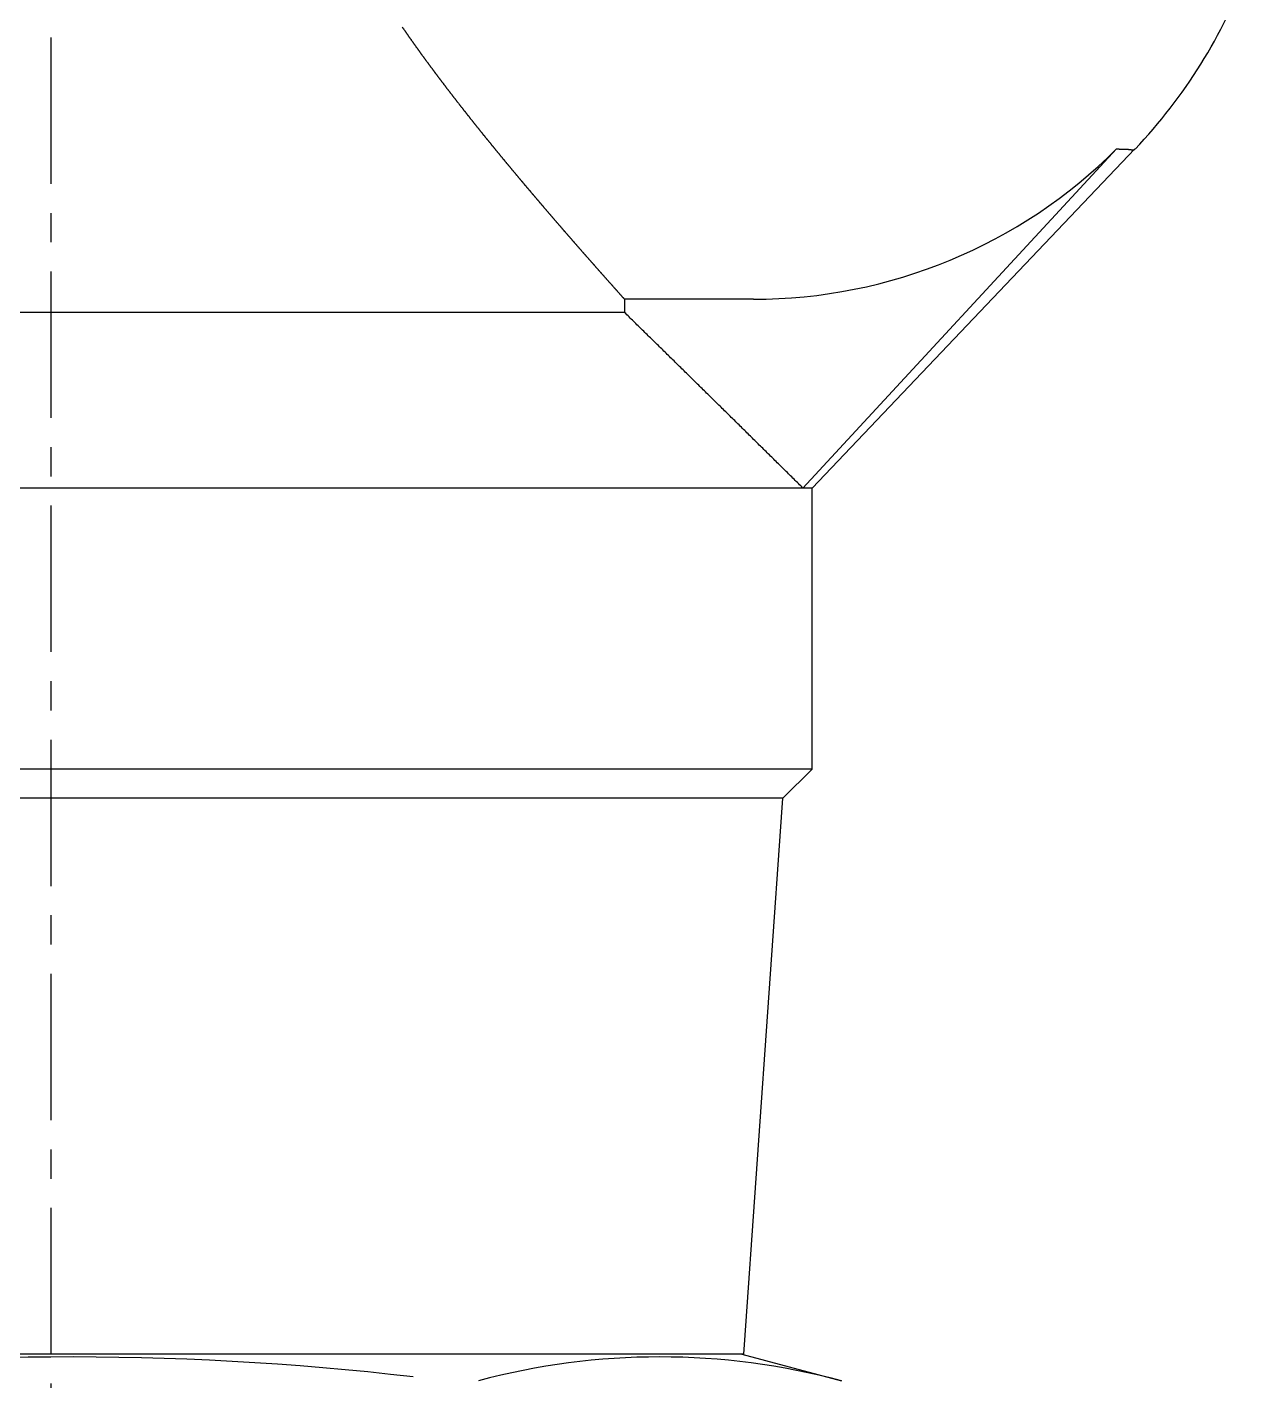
# Model space of a CAD drawing. Extents: x -4 to 101, y -20 to 69.
# Drawn here: x 35.96 to 46.39, y 11.85 to 23.42 of the extents above; entities that cross this region are included whole.
import ezdxf

# ---------------------------------------------------------------- set-up
doc = ezdxf.new("R2010")
doc.units = 0
doc.linetypes.add('CENTER', pattern=[2, 1.25, -0.25, 0.25, -0.25])
doc.layers.get('0').update_dxf_attribs({"linetype": 'CONTINUOUS'})
doc.layers.add('CENTER', color=1, linetype='CENTER')

msp = doc.modelspace()

# ---------------------------------------------------------------- linework, layer by layer
at = {"color": 7, "linetype": 'CONTINUOUS'}
for p, q in [((45.27, 22.378), (42.591, 19.481)), ((42.669, 19.481), (45.427, 22.378)), ((42.169, 21.094), (41.068, 21.094)), ((41.068, 21.094), (41.068, 20.981)), ((41.068, 20.981), (31.27, 20.981)), ((42.669, 19.481), (29.669, 19.481)), ((42.669, 17.081), (42.669, 19.481)), ((42.669, 17.081), (29.669, 17.081)), ((42.419, 16.831), (42.669, 17.081)), ((42.419, 16.831), (29.919, 16.831)), ((42.087, 12.081), (42.419, 16.831)), ((42.087, 12.081), (30.251, 12.081)), ((42.069, 12.081), (42.919, 11.853))]:
    msp.add_line(p, q, dxfattribs=at)
at = {"color": 7}
for points in [[(39.169, 23.419, 0), (39.171, 23.417, 0), (39.173, 23.414, 0), (39.175, 23.411, 0), (39.176, 23.408, 0), (39.178, 23.406, 0), (39.18, 23.403, 0), (39.182, 23.4, 0), (39.184, 23.397, 0), (39.186, 23.395, 0), (39.188, 23.392, 0), (39.19, 23.389, 0), (39.192, 23.386, 0), (39.194, 23.384, 0), (39.196, 23.381, 0), (39.197, 23.378, 0), (39.199, 23.375, 0), (39.201, 23.372, 0), (39.203, 23.37, 0), (39.205, 23.367, 0), (39.207, 23.364, 0), (39.209, 23.361, 0), (39.211, 23.359, 0), (39.213, 23.356, 0), (39.215, 23.353, 0), (39.217, 23.351, 0), (39.218, 23.348, 0), (39.22, 23.345, 0), (39.222, 23.342, 0), (39.224, 23.34, 0), (39.226, 23.337, 0), (39.228, 23.334, 0), (39.23, 23.331, 0), (39.232, 23.328, 0), (39.234, 23.326, 0), (39.236, 23.323, 0), (39.238, 23.32, 0), (39.24, 23.317, 0), (39.242, 23.315, 0), (39.244, 23.312, 0), (39.245, 23.309, 0), (39.248, 23.306, 0), (39.249, 23.304, 0), (39.251, 23.301, 0), (39.253, 23.298, 0), (39.255, 23.296, 0), (39.257, 23.293, 0), (39.259, 23.29, 0), (39.261, 23.287, 0), (39.263, 23.285, 0), (39.265, 23.282, 0), (39.267, 23.279, 0), (39.269, 23.276, 0), (39.271, 23.274, 0), (39.273, 23.271, 0), (39.275, 23.268, 0), (39.277, 23.265, 0), (39.279, 23.263, 0), (39.281, 23.26, 0), (39.282, 23.257, 0), (39.284, 23.255, 0), (39.286, 23.252, 0), (39.288, 23.249, 0), (39.29, 23.246, 0), (39.292, 23.244, 0), (39.294, 23.241, 0), (39.296, 23.238, 0), (39.298, 23.235, 0), (39.3, 23.233, 0), (39.302, 23.23, 0), (39.304, 23.227, 0), (39.306, 23.224, 0), (39.308, 23.222, 0), (39.31, 23.219, 0), (39.312, 23.216, 0), (39.314, 23.214, 0), (39.316, 23.211, 0), (39.318, 23.208, 0), (39.32, 23.205, 0), (39.322, 23.203, 0), (39.324, 23.2, 0), (39.325, 23.197, 0), (39.328, 23.195, 0), (39.33, 23.192, 0), (39.331, 23.189, 0), (39.333, 23.186, 0), (39.335, 23.184, 0), (39.337, 23.181, 0), (39.339, 23.178, 0), (39.341, 23.175, 0), (39.343, 23.173, 0), (39.345, 23.17, 0), (39.347, 23.167, 0), (39.349, 23.165, 0), (39.351, 23.162, 0), (39.353, 23.159, 0), (39.355, 23.157, 0), (39.357, 23.154, 0), (39.359, 23.151, 0), (39.361, 23.148, 0), (39.363, 23.146, 0), (39.365, 23.143, 0), (39.367, 23.14, 0), (39.369, 23.138, 0), (39.371, 23.135, 0), (39.373, 23.132, 0), (39.375, 23.129, 0), (39.377, 23.127, 0), (39.379, 23.124, 0), (39.381, 23.121, 0), (39.383, 23.119, 0), (39.385, 23.116, 0), (39.387, 23.113, 0), (39.389, 23.11, 0), (39.391, 23.108, 0), (39.393, 23.105, 0), (39.395, 23.102, 0), (39.397, 23.1, 0), (39.399, 23.097, 0), (39.401, 23.094, 0), (39.403, 23.092, 0), (39.405, 23.089, 0), (39.407, 23.086, 0), (39.409, 23.084, 0), (39.411, 23.081, 0), (39.413, 23.078, 0), (39.415, 23.075, 0), (39.417, 23.073, 0), (39.419, 23.07, 0), (39.421, 23.067, 0), (39.423, 23.065, 0), (39.425, 23.062, 0), (39.427, 23.059, 0), (39.429, 23.056, 0), (39.431, 23.054, 0), (39.433, 23.051, 0), (39.435, 23.048, 0), (39.437, 23.046, 0), (39.439, 23.043, 0), (39.441, 23.04, 0), (39.443, 23.038, 0), (39.445, 23.035, 0), (39.447, 23.032, 0), (39.449, 23.03, 0), (39.451, 23.027, 0), (39.453, 23.024, 0), (39.455, 23.021, 0), (39.457, 23.019, 0), (39.459, 23.016, 0), (39.461, 23.014, 0), (39.463, 23.011, 0), (39.465, 23.008, 0), (39.467, 23.005, 0), (39.469, 23.003, 0), (39.471, 23, 0), (39.473, 22.997, 0), (39.475, 22.995, 0), (39.477, 22.992, 0), (39.479, 22.989, 0), (39.481, 22.987, 0), (39.483, 22.984, 0), (39.485, 22.981, 0), (39.487, 22.979, 0), (39.489, 22.976, 0), (39.491, 22.973, 0), (39.493, 22.971, 0), (39.495, 22.968, 0), (39.497, 22.965, 0), (39.499, 22.962, 0), (39.501, 22.96, 0), (39.503, 22.957, 0), (39.505, 22.954, 0), (39.507, 22.952, 0), (39.51, 22.949, 0), (39.511, 22.947, 0), (39.514, 22.944, 0), (39.516, 22.941, 0), (39.518, 22.939, 0), (39.52, 22.936, 0), (39.522, 22.933, 0), (39.524, 22.93, 0), (39.526, 22.928, 0), (39.528, 22.925, 0), (39.53, 22.922, 0), (39.532, 22.92, 0), (39.534, 22.917, 0), (39.536, 22.914, 0), (39.538, 22.912, 0), (39.54, 22.909, 0), (39.542, 22.906, 0), (39.544, 22.904, 0), (39.546, 22.901, 0), (39.548, 22.898, 0), (39.55, 22.896, 0), (39.552, 22.893, 0), (39.554, 22.89, 0), (39.556, 22.888, 0), (39.558, 22.885, 0), (39.56, 22.882, 0), (39.562, 22.88, 0), (39.564, 22.877, 0), (39.566, 22.874, 0), (39.569, 22.872, 0), (39.571, 22.869, 0), (39.573, 22.866, 0), (39.575, 22.864, 0), (39.577, 22.861, 0), (39.579, 22.858, 0), (39.581, 22.856, 0), (39.583, 22.853, 0), (39.585, 22.851, 0), (39.587, 22.848, 0), (39.589, 22.845, 0), (39.591, 22.843, 0), (39.593, 22.84, 0), (39.595, 22.837, 0), (39.597, 22.834, 0), (39.599, 22.832, 0), (39.601, 22.829, 0), (39.603, 22.826, 0), (39.605, 22.824, 0), (39.607, 22.821, 0), (39.609, 22.819, 0), (39.611, 22.816, 0), (39.614, 22.813, 0), (39.616, 22.811, 0), (39.618, 22.808, 0), (39.62, 22.805, 0), (39.622, 22.803, 0), (39.624, 22.8, 0), (39.626, 22.797, 0), (39.628, 22.795, 0), (39.63, 22.792, 0), (39.632, 22.789, 0), (39.634, 22.787, 0), (39.636, 22.784, 0), (39.638, 22.781, 0), (39.64, 22.779, 0), (39.642, 22.776, 0), (39.645, 22.773, 0), (39.647, 22.771, 0), (39.649, 22.768, 0), (39.651, 22.765, 0), (39.653, 22.763, 0), (39.655, 22.76, 0), (39.657, 22.758, 0), (39.659, 22.755, 0), (39.661, 22.752, 0), (39.663, 22.75, 0), (39.665, 22.747, 0), (39.667, 22.744, 0), (39.669, 22.742, 0), (39.671, 22.739, 0), (39.673, 22.736, 0), (39.675, 22.734, 0), (39.678, 22.731, 0), (39.68, 22.729, 0), (39.682, 22.726, 0), (39.684, 22.723, 0), (39.686, 22.721, 0), (39.688, 22.718, 0), (39.69, 22.715, 0), (39.692, 22.713, 0), (39.694, 22.71, 0), (39.696, 22.707, 0), (39.698, 22.705, 0), (39.7, 22.702, 0), (39.702, 22.7, 0), (39.705, 22.697, 0), (39.707, 22.694, 0), (39.709, 22.692, 0), (39.711, 22.689, 0), (39.713, 22.686, 0), (39.715, 22.684, 0), (39.717, 22.681, 0), (39.719, 22.678, 0), (39.721, 22.676, 0), (39.723, 22.673, 0), (39.725, 22.671, 0), (39.727, 22.668, 0), (39.73, 22.665, 0), (39.731, 22.663, 0), (39.734, 22.66, 0), (39.736, 22.657, 0), (39.738, 22.655, 0), (39.74, 22.652, 0), (39.742, 22.649, 0), (39.744, 22.647, 0), (39.746, 22.644, 0), (39.748, 22.642, 0), (39.75, 22.639, 0), (39.752, 22.636, 0), (39.755, 22.634, 0), (39.757, 22.631, 0), (39.759, 22.628, 0), (39.761, 22.626, 0), (39.763, 22.623, 0), (39.765, 22.62, 0), (39.767, 22.618, 0), (39.769, 22.615, 0), (39.771, 22.613, 0), (39.773, 22.61, 0), (39.775, 22.607, 0), (39.778, 22.605, 0), (39.78, 22.602, 0), (39.782, 22.599, 0), (39.784, 22.597, 0), (39.786, 22.594, 0), (39.788, 22.592, 0), (39.79, 22.589, 0), (39.792, 22.586, 0), (39.794, 22.584, 0), (39.796, 22.581, 0), (39.798, 22.578, 0), (39.8, 22.576, 0), (39.803, 22.573, 0), (39.805, 22.571, 0), (39.807, 22.568, 0), (39.809, 22.565, 0), (39.811, 22.563, 0), (39.813, 22.56, 0), (39.815, 22.558, 0), (39.817, 22.555, 0), (39.819, 22.552, 0), (39.822, 22.55, 0), (39.824, 22.547, 0), (39.826, 22.544, 0), (39.828, 22.542, 0), (39.83, 22.539, 0), (39.832, 22.537, 0), (39.834, 22.534, 0), (39.836, 22.531, 0), (39.838, 22.529, 0), (39.84, 22.526, 0), (39.843, 22.523, 0), (39.845, 22.521, 0), (39.847, 22.518, 0), (39.849, 22.516, 0), (39.851, 22.513, 0), (39.853, 22.511, 0), (39.855, 22.508, 0), (39.857, 22.505, 0), (39.859, 22.503, 0), (39.861, 22.5, 0), (39.864, 22.497, 0), (39.866, 22.495, 0), (39.868, 22.492, 0), (39.87, 22.49, 0), (39.872, 22.487, 0), (39.874, 22.484, 0), (39.876, 22.482, 0), (39.878, 22.479, 0), (39.88, 22.477, 0), (39.883, 22.474, 0), (39.885, 22.471, 0), (39.887, 22.469, 0), (39.889, 22.466, 0), (39.891, 22.463, 0), (39.893, 22.461, 0), (39.895, 22.458, 0), (39.897, 22.456, 0), (39.9, 22.453, 0), (39.902, 22.45, 0), (39.904, 22.448, 0), (39.906, 22.445, 0), (39.908, 22.443, 0), (39.91, 22.44, 0), (39.912, 22.437, 0), (39.914, 22.435, 0), (39.916, 22.432, 0), (39.919, 22.43, 0), (39.921, 22.427, 0), (39.923, 22.424, 0), (39.925, 22.422, 0), (39.927, 22.419, 0), (39.929, 22.417, 0), (39.931, 22.414, 0), (39.933, 22.411, 0), (39.935, 22.409, 0), (39.938, 22.406, 0), (39.94, 22.404, 0), (39.942, 22.401, 0), (39.944, 22.398, 0), (39.946, 22.396, 0), (39.948, 22.393, 0), (39.95, 22.391, 0), (39.953, 22.388, 0), (39.955, 22.385, 0), (39.957, 22.383, 0), (39.959, 22.38, 0), (39.961, 22.378, 0), (39.963, 22.375, 0), (39.965, 22.372, 0), (39.967, 22.37, 0), (39.969, 22.367, 0), (39.972, 22.365, 0), (39.974, 22.362, 0), (39.976, 22.359, 0), (39.978, 22.357, 0), (39.98, 22.354, 0), (39.982, 22.352, 0), (39.984, 22.349, 0), (39.987, 22.346, 0), (39.989, 22.344, 0), (39.991, 22.341, 0), (39.993, 22.339, 0), (39.995, 22.336, 0), (39.997, 22.333, 0), (39.999, 22.331, 0), (40.002, 22.328, 0), (40.004, 22.326, 0), (40.006, 22.323, 0), (40.008, 22.32, 0), (40.01, 22.318, 0), (40.012, 22.315, 0), (40.014, 22.313, 0), (40.016, 22.31, 0), (40.019, 22.308, 0), (40.021, 22.305, 0), (40.023, 22.302, 0), (40.025, 22.3, 0), (40.027, 22.297, 0), (40.029, 22.295, 0), (40.031, 22.292, 0), (40.033, 22.289, 0), (40.036, 22.287, 0), (40.038, 22.284, 0), (40.04, 22.282, 0), (40.042, 22.279, 0), (40.044, 22.276, 0), (40.046, 22.274, 0), (40.048, 22.271, 0), (40.051, 22.269, 0), (40.053, 22.266, 0), (40.055, 22.264, 0), (40.057, 22.261, 0), (40.059, 22.258, 0), (40.061, 22.256, 0), (40.063, 22.253, 0), (40.066, 22.251, 0), (40.068, 22.248, 0), (40.07, 22.245, 0), (40.072, 22.243, 0), (40.074, 22.24, 0), (40.076, 22.238, 0), (40.078, 22.235, 0), (40.081, 22.233, 0), (40.083, 22.23, 0), (40.085, 22.227, 0), (40.087, 22.225, 0), (40.089, 22.222, 0), (40.091, 22.22, 0), (40.093, 22.217, 0), (40.096, 22.214, 0), (40.098, 22.212, 0), (40.1, 22.209, 0), (40.102, 22.207, 0), (40.104, 22.204, 0), (40.106, 22.201, 0), (40.108, 22.199, 0), (40.111, 22.196, 0), (40.113, 22.194, 0), (40.115, 22.191, 0), (40.117, 22.189, 0), (40.119, 22.186, 0), (40.121, 22.183, 0), (40.124, 22.181, 0), (40.126, 22.178, 0), (40.128, 22.176, 0), (40.13, 22.173, 0), (40.132, 22.171, 0), (40.134, 22.168, 0), (40.136, 22.166, 0), (40.139, 22.163, 0), (40.141, 22.16, 0), (40.143, 22.158, 0), (40.145, 22.155, 0), (40.147, 22.153, 0), (40.149, 22.15, 0), (40.152, 22.147, 0), (40.154, 22.145, 0), (40.156, 22.142, 0), (40.158, 22.14, 0), (40.16, 22.137, 0), (40.162, 22.135, 0), (40.164, 22.132, 0), (40.167, 22.129, 0), (40.169, 22.127, 0), (40.171, 22.124, 0), (40.173, 22.122, 0), (40.175, 22.119, 0), (40.177, 22.117, 0), (40.18, 22.114, 0), (40.182, 22.111, 0), (40.184, 22.109, 0), (40.186, 22.106, 0), (40.188, 22.104, 0), (40.19, 22.101, 0), (40.193, 22.099, 0), (40.195, 22.096, 0), (40.197, 22.093, 0), (40.199, 22.091, 0), (40.201, 22.088, 0), (40.203, 22.086, 0), (40.206, 22.083, 0), (40.208, 22.081, 0), (40.21, 22.078, 0), (40.212, 22.075, 0), (40.214, 22.073, 0), (40.216, 22.07, 0), (40.218, 22.068, 0), (40.221, 22.065, 0), (40.223, 22.063, 0), (40.225, 22.06, 0), (40.227, 22.058, 0), (40.229, 22.055, 0), (40.231, 22.052, 0), (40.234, 22.05, 0), (40.236, 22.047, 0), (40.238, 22.045, 0), (40.24, 22.042, 0), (40.242, 22.04, 0), (40.245, 22.037, 0), (40.247, 22.034, 0), (40.249, 22.032, 0), (40.251, 22.029, 0), (40.253, 22.027, 0), (40.255, 22.024, 0), (40.258, 22.022, 0), (40.26, 22.019, 0), (40.262, 22.017, 0), (40.264, 22.014, 0), (40.266, 22.011, 0), (40.268, 22.009, 0), (40.27, 22.006, 0), (40.273, 22.004, 0), (40.275, 22.001, 0), (40.277, 21.998, 0), (40.279, 21.996, 0), (40.281, 21.993, 0), (40.283, 21.991, 0), (40.286, 21.988, 0), (40.288, 21.986, 0), (40.29, 21.983, 0), (40.292, 21.981, 0), (40.294, 21.978, 0), (40.297, 21.976, 0), (40.299, 21.973, 0), (40.301, 21.97, 0), (40.303, 21.968, 0), (40.305, 21.965, 0), (40.307, 21.963, 0), (40.31, 21.96, 0), (40.312, 21.958, 0), (40.314, 21.955, 0), (40.316, 21.953, 0), (40.318, 21.95, 0), (40.321, 21.947, 0), (40.323, 21.945, 0), (40.325, 21.942, 0), (40.327, 21.94, 0), (40.329, 21.937, 0), (40.331, 21.935, 0), (40.334, 21.932, 0), (40.336, 21.93, 0), (40.338, 21.927, 0), (40.34, 21.924, 0), (40.342, 21.922, 0), (40.344, 21.919, 0), (40.347, 21.917, 0), (40.349, 21.914, 0), (40.351, 21.912, 0), (40.353, 21.909, 0), (40.355, 21.907, 0), (40.358, 21.904, 0), (40.36, 21.901, 0), (40.362, 21.899, 0), (40.364, 21.896, 0), (40.366, 21.894, 0), (40.368, 21.891, 0), (40.371, 21.889, 0), (40.373, 21.886, 0), (40.375, 21.884, 0), (40.377, 21.881, 0), (40.379, 21.878, 0), (40.382, 21.876, 0), (40.384, 21.873, 0), (40.386, 21.871, 0), (40.388, 21.868, 0), (40.39, 21.866, 0), (40.392, 21.863, 0), (40.395, 21.861, 0), (40.397, 21.858, 0), (40.399, 21.855, 0), (40.401, 21.853, 0), (40.403, 21.85, 0), (40.406, 21.848, 0), (40.408, 21.845, 0), (40.41, 21.843, 0), (40.412, 21.84, 0), (40.414, 21.838, 0), (40.416, 21.835, 0), (40.419, 21.832, 0), (40.421, 21.83, 0), (40.423, 21.827, 0), (40.425, 21.825, 0), (40.427, 21.822, 0), (40.43, 21.82, 0), (40.432, 21.817, 0), (40.434, 21.815, 0), (40.436, 21.812, 0), (40.438, 21.81, 0), (40.441, 21.807, 0), (40.443, 21.805, 0), (40.445, 21.802, 0), (40.447, 21.799, 0), (40.449, 21.797, 0), (40.452, 21.794, 0), (40.454, 21.792, 0), (40.456, 21.789, 0), (40.458, 21.787, 0), (40.46, 21.784, 0), (40.462, 21.782, 0), (40.465, 21.779, 0), (40.467, 21.776, 0), (40.469, 21.774, 0), (40.471, 21.771, 0), (40.473, 21.769, 0), (40.476, 21.766, 0), (40.478, 21.764, 0), (40.48, 21.761, 0), (40.482, 21.759, 0), (40.484, 21.756, 0), (40.486, 21.754, 0), (40.489, 21.751, 0), (40.491, 21.749, 0), (40.493, 21.746, 0), (40.495, 21.744, 0), (40.498, 21.741, 0), (40.5, 21.738, 0), (40.502, 21.736, 0), (40.504, 21.733, 0), (40.506, 21.731, 0), (40.508, 21.728, 0), (40.511, 21.726, 0), (40.513, 21.723, 0), (40.515, 21.721, 0), (40.517, 21.718, 0), (40.52, 21.716, 0), (40.522, 21.713, 0), (40.524, 21.71, 0), (40.526, 21.708, 0), (40.528, 21.705, 0), (40.531, 21.703, 0), (40.533, 21.7, 0), (40.535, 21.698, 0), (40.537, 21.695, 0), (40.539, 21.693, 0), (40.541, 21.69, 0), (40.544, 21.688, 0), (40.546, 21.685, 0), (40.548, 21.683, 0), (40.55, 21.68, 0), (40.552, 21.677, 0), (40.555, 21.675, 0), (40.557, 21.672, 0), (40.559, 21.67, 0), (40.561, 21.667, 0), (40.563, 21.665, 0), (40.566, 21.662, 0), (40.568, 21.66, 0), (40.57, 21.657, 0), (40.572, 21.655, 0), (40.575, 21.652, 0), (40.577, 21.65, 0), (40.579, 21.647, 0), (40.581, 21.645, 0), (40.583, 21.642, 0), (40.586, 21.64, 0), (40.588, 21.637, 0), (40.59, 21.634, 0), (40.592, 21.632, 0), (40.594, 21.629, 0), (40.596, 21.627, 0), (40.599, 21.624, 0), (40.601, 21.622, 0), (40.603, 21.619, 0), (40.605, 21.617, 0), (40.608, 21.614, 0), (40.61, 21.612, 0), (40.612, 21.609, 0), (40.614, 21.607, 0), (40.616, 21.604, 0), (40.618, 21.602, 0), (40.621, 21.599, 0), (40.623, 21.596, 0), (40.625, 21.594, 0), (40.627, 21.591, 0), (40.63, 21.589, 0), (40.632, 21.586, 0), (40.634, 21.584, 0), (40.636, 21.581, 0), (40.638, 21.579, 0), (40.641, 21.576, 0), (40.643, 21.574, 0), (40.645, 21.571, 0), (40.647, 21.569, 0), (40.649, 21.566, 0), (40.652, 21.564, 0), (40.654, 21.561, 0), (40.656, 21.558, 0), (40.658, 21.556, 0), (40.66, 21.553, 0), (40.663, 21.551, 0), (40.665, 21.548, 0), (40.667, 21.546, 0), (40.669, 21.543, 0), (40.672, 21.541, 0), (40.674, 21.538, 0), (40.676, 21.536, 0), (40.678, 21.533, 0), (40.68, 21.531, 0), (40.683, 21.528, 0), (40.685, 21.526, 0), (40.687, 21.523, 0), (40.689, 21.521, 0), (40.691, 21.518, 0), (40.694, 21.516, 0), (40.696, 21.513, 0), (40.698, 21.511, 0), (40.7, 21.508, 0), (40.703, 21.506, 0), (40.705, 21.503, 0), (40.707, 21.5, 0), (40.709, 21.498, 0), (40.711, 21.495, 0), (40.714, 21.493, 0), (40.716, 21.49, 0), (40.718, 21.488, 0), (40.72, 21.485, 0), (40.722, 21.483, 0), (40.725, 21.48, 0), (40.727, 21.478, 0), (40.729, 21.475, 0), (40.731, 21.473, 0), (40.733, 21.47, 0), (40.736, 21.468, 0), (40.738, 21.465, 0), (40.74, 21.463, 0), (40.742, 21.46, 0), (40.745, 21.457, 0), (40.747, 21.455, 0), (40.749, 21.453, 0), (40.751, 21.45, 0), (40.754, 21.448, 0), (40.756, 21.445, 0), (40.758, 21.442, 0), (40.76, 21.44, 0), (40.762, 21.437, 0), (40.765, 21.435, 0), (40.767, 21.432, 0), (40.769, 21.43, 0), (40.771, 21.427, 0), (40.773, 21.425, 0), (40.776, 21.422, 0), (40.778, 21.42, 0), (40.78, 21.417, 0), (40.782, 21.415, 0), (40.785, 21.412, 0), (40.787, 21.41, 0), (40.789, 21.407, 0), (40.791, 21.405, 0), (40.793, 21.402, 0), (40.796, 21.4, 0), (40.798, 21.397, 0), (40.8, 21.395, 0), (40.802, 21.392, 0), (40.804, 21.39, 0), (40.807, 21.387, 0), (40.809, 21.384, 0), (40.811, 21.382, 0), (40.813, 21.38, 0), (40.816, 21.377, 0), (40.818, 21.374, 0), (40.82, 21.372, 0), (40.822, 21.369, 0), (40.825, 21.367, 0), (40.827, 21.364, 0), (40.829, 21.362, 0), (40.831, 21.359, 0), (40.833, 21.357, 0), (40.836, 21.354, 0), (40.838, 21.352, 0), (40.84, 21.349, 0), (40.842, 21.347, 0), (40.844, 21.344, 0), (40.847, 21.342, 0), (40.849, 21.339, 0), (40.851, 21.337, 0), (40.853, 21.334, 0), (40.856, 21.332, 0), (40.858, 21.329, 0), (40.86, 21.327, 0), (40.862, 21.324, 0), (40.864, 21.322, 0), (40.867, 21.319, 0), (40.869, 21.317, 0), (40.871, 21.314, 0), (40.873, 21.312, 0), (40.876, 21.309, 0), (40.878, 21.307, 0), (40.88, 21.304, 0), (40.882, 21.302, 0), (40.885, 21.299, 0), (40.887, 21.297, 0), (40.889, 21.294, 0), (40.891, 21.291, 0), (40.894, 21.289, 0), (40.896, 21.287, 0), (40.898, 21.284, 0), (40.9, 21.281, 0), (40.902, 21.279, 0), (40.905, 21.276, 0), (40.907, 21.274, 0), (40.909, 21.271, 0), (40.911, 21.269, 0), (40.914, 21.266, 0), (40.916, 21.264, 0), (40.918, 21.261, 0), (40.92, 21.259, 0), (40.922, 21.256, 0), (40.925, 21.254, 0), (40.927, 21.251, 0), (40.929, 21.249, 0), (40.931, 21.246, 0), (40.934, 21.244, 0), (40.936, 21.241, 0), (40.938, 21.239, 0), (40.94, 21.236, 0), (40.943, 21.234, 0), (40.945, 21.231, 0), (40.947, 21.229, 0), (40.949, 21.226, 0), (40.952, 21.224, 0), (40.954, 21.221, 0), (40.956, 21.219, 0), (40.958, 21.216, 0), (40.96, 21.214, 0), (40.963, 21.211, 0), (40.965, 21.209, 0), (40.967, 21.206, 0), (40.969, 21.204, 0), (40.972, 21.201, 0), (40.974, 21.199, 0), (40.976, 21.196, 0), (40.978, 21.194, 0), (40.98, 21.191, 0), (40.983, 21.189, 0), (40.985, 21.186, 0), (40.987, 21.184, 0), (40.989, 21.181, 0), (40.992, 21.179, 0), (40.994, 21.176, 0), (40.996, 21.174, 0), (40.998, 21.171, 0), (41.001, 21.169, 0), (41.003, 21.166, 0), (41.005, 21.164, 0), (41.007, 21.161, 0), (41.01, 21.159, 0), (41.012, 21.156, 0), (41.014, 21.154, 0), (41.016, 21.151, 0), (41.019, 21.149, 0), (41.021, 21.146, 0), (41.023, 21.144, 0), (41.025, 21.141, 0), (41.028, 21.139, 0), (41.03, 21.136, 0), (41.032, 21.134, 0), (41.034, 21.131, 0), (41.036, 21.128, 0), (41.039, 21.126, 0), (41.041, 21.123, 0), (41.043, 21.121, 0), (41.045, 21.119, 0), (41.048, 21.116, 0), (41.05, 21.113, 0), (41.052, 21.111, 0), (41.054, 21.108, 0), (41.057, 21.106, 0), (41.059, 21.104, 0), (41.061, 21.101, 0), (41.063, 21.099, 0), (41.066, 21.096, 0), (41.068, 21.093, 0)], [(45.27, 22.378, 0), (45.27, 22.378, 0), (45.271, 22.378, 0), (45.271, 22.378, 0), (45.272, 22.378, 0), (45.272, 22.378, 0), (45.273, 22.378, 0), (45.273, 22.378, 0), (45.273, 22.378, 0), (45.274, 22.378, 0), (45.274, 22.378, 0), (45.274, 22.378, 0), (45.275, 22.378, 0), (45.275, 22.378, 0), (45.276, 22.378, 0), (45.276, 22.378, 0), (45.276, 22.378, 0), (45.277, 22.378, 0), (45.277, 22.378, 0), (45.278, 22.378, 0), (45.278, 22.378, 0), (45.278, 22.378, 0), (45.279, 22.378, 0), (45.279, 22.378, 0), (45.279, 22.378, 0), (45.28, 22.378, 0), (45.28, 22.378, 0), (45.281, 22.378, 0), (45.281, 22.378, 0), (45.281, 22.378, 0), (45.282, 22.378, 0), (45.282, 22.378, 0), (45.282, 22.378, 0), (45.283, 22.378, 0), (45.283, 22.378, 0), (45.284, 22.378, 0), (45.284, 22.378, 0), (45.284, 22.378, 0), (45.285, 22.378, 0), (45.285, 22.378, 0), (45.285, 22.378, 0), (45.286, 22.378, 0), (45.286, 22.378, 0), (45.287, 22.378, 0), (45.287, 22.378, 0), (45.287, 22.378, 0), (45.288, 22.378, 0), (45.288, 22.378, 0), (45.289, 22.378, 0), (45.289, 22.378, 0), (45.289, 22.378, 0), (45.29, 22.378, 0), (45.29, 22.378, 0), (45.291, 22.378, 0), (45.291, 22.378, 0), (45.291, 22.378, 0), (45.292, 22.378, 0), (45.292, 22.378, 0), (45.292, 22.378, 0), (45.293, 22.378, 0), (45.293, 22.377, 0), (45.294, 22.377, 0), (45.294, 22.377, 0), (45.294, 22.377, 0), (45.295, 22.377, 0), (45.295, 22.377, 0), (45.295, 22.377, 0), (45.296, 22.377, 0), (45.296, 22.377, 0), (45.297, 22.377, 0), (45.297, 22.377, 0), (45.297, 22.377, 0), (45.298, 22.377, 0), (45.298, 22.377, 0), (45.299, 22.377, 0), (45.299, 22.377, 0), (45.299, 22.377, 0), (45.3, 22.377, 0), (45.3, 22.377, 0), (45.3, 22.377, 0), (45.301, 22.377, 0), (45.301, 22.377, 0), (45.302, 22.377, 0), (45.302, 22.377, 0), (45.302, 22.377, 0), (45.303, 22.377, 0), (45.303, 22.377, 0), (45.304, 22.377, 0), (45.304, 22.377, 0), (45.304, 22.377, 0), (45.305, 22.377, 0), (45.305, 22.377, 0), (45.306, 22.377, 0), (45.306, 22.377, 0), (45.306, 22.377, 0), (45.307, 22.377, 0), (45.307, 22.377, 0), (45.307, 22.377, 0), (45.308, 22.377, 0), (45.308, 22.377, 0), (45.309, 22.377, 0), (45.309, 22.377, 0), (45.309, 22.377, 0), (45.31, 22.377, 0), (45.31, 22.377, 0), (45.31, 22.377, 0), (45.311, 22.377, 0), (45.311, 22.377, 0), (45.312, 22.377, 0), (45.312, 22.377, 0), (45.312, 22.377, 0), (45.313, 22.377, 0), (45.313, 22.377, 0), (45.313, 22.377, 0), (45.314, 22.377, 0), (45.314, 22.377, 0), (45.315, 22.377, 0), (45.315, 22.377, 0), (45.316, 22.377, 0), (45.316, 22.377, 0), (45.316, 22.377, 0), (45.317, 22.377, 0), (45.317, 22.377, 0), (45.317, 22.377, 0), (45.318, 22.377, 0), (45.318, 22.377, 0), (45.319, 22.377, 0), (45.319, 22.377, 0), (45.319, 22.377, 0), (45.32, 22.377, 0), (45.32, 22.377, 0), (45.321, 22.377, 0), (45.321, 22.377, 0), (45.321, 22.377, 0), (45.322, 22.377, 0), (45.322, 22.377, 0), (45.322, 22.377, 0), (45.323, 22.377, 0), (45.323, 22.377, 0), (45.324, 22.377, 0), (45.324, 22.377, 0), (45.324, 22.377, 0), (45.325, 22.377, 0), (45.325, 22.377, 0), (45.325, 22.377, 0), (45.326, 22.377, 0), (45.326, 22.377, 0), (45.327, 22.377, 0), (45.327, 22.377, 0), (45.327, 22.377, 0), (45.328, 22.377, 0), (45.328, 22.377, 0), (45.328, 22.377, 0), (45.329, 22.377, 0), (45.329, 22.377, 0), (45.33, 22.377, 0), (45.33, 22.377, 0), (45.33, 22.377, 0), (45.331, 22.377, 0), (45.331, 22.377, 0), (45.332, 22.377, 0), (45.332, 22.377, 0), (45.332, 22.377, 0), (45.333, 22.377, 0), (45.333, 22.377, 0), (45.334, 22.377, 0), (45.334, 22.377, 0), (45.334, 22.377, 0), (45.335, 22.377, 0), (45.335, 22.377, 0), (45.335, 22.377, 0), (45.336, 22.377, 0), (45.336, 22.377, 0), (45.337, 22.377, 0), (45.337, 22.377, 0), (45.337, 22.377, 0), (45.338, 22.377, 0), (45.338, 22.377, 0), (45.339, 22.376, 0), (45.339, 22.376, 0), (45.339, 22.376, 0), (45.34, 22.376, 0), (45.34, 22.376, 0), (45.34, 22.376, 0), (45.341, 22.376, 0), (45.341, 22.376, 0), (45.342, 22.376, 0), (45.342, 22.376, 0), (45.342, 22.376, 0), (45.343, 22.376, 0), (45.343, 22.376, 0), (45.343, 22.376, 0), (45.344, 22.376, 0), (45.344, 22.376, 0), (45.345, 22.376, 0), (45.345, 22.376, 0), (45.345, 22.376, 0), (45.346, 22.376, 0), (45.346, 22.376, 0), (45.347, 22.376, 0), (45.347, 22.376, 0), (45.347, 22.376, 0), (45.348, 22.376, 0), (45.348, 22.376, 0), (45.349, 22.376, 0), (45.349, 22.376, 0), (45.349, 22.376, 0), (45.35, 22.376, 0), (45.35, 22.376, 0), (45.35, 22.376, 0), (45.351, 22.376, 0), (45.351, 22.376, 0), (45.352, 22.376, 0), (45.352, 22.376, 0), (45.352, 22.376, 0), (45.353, 22.376, 0), (45.353, 22.376, 0), (45.353, 22.376, 0), (45.354, 22.376, 0), (45.354, 22.376, 0), (45.355, 22.376, 0), (45.355, 22.376, 0), (45.355, 22.376, 0), (45.356, 22.376, 0), (45.356, 22.376, 0), (45.356, 22.376, 0), (45.357, 22.376, 0), (45.357, 22.375, 0), (45.358, 22.375, 0), (45.358, 22.375, 0), (45.358, 22.375, 0), (45.359, 22.375, 0), (45.359, 22.375, 0), (45.36, 22.375, 0), (45.36, 22.375, 0), (45.36, 22.375, 0), (45.361, 22.375, 0), (45.361, 22.375, 0), (45.361, 22.375, 0), (45.362, 22.375, 0), (45.362, 22.375, 0), (45.363, 22.375, 0), (45.363, 22.375, 0), (45.363, 22.375, 0), (45.364, 22.375, 0), (45.364, 22.375, 0), (45.365, 22.375, 0), (45.365, 22.375, 0), (45.365, 22.375, 0), (45.366, 22.375, 0), (45.366, 22.375, 0), (45.367, 22.375, 0), (45.367, 22.375, 0), (45.367, 22.375, 0), (45.368, 22.375, 0), (45.368, 22.375, 0), (45.368, 22.375, 0), (45.369, 22.375, 0), (45.369, 22.375, 0), (45.37, 22.375, 0), (45.37, 22.375, 0), (45.37, 22.375, 0), (45.371, 22.375, 0), (45.371, 22.375, 0), (45.371, 22.375, 0), (45.372, 22.375, 0), (45.372, 22.375, 0), (45.373, 22.375, 0), (45.373, 22.375, 0), (45.373, 22.374, 0), (45.374, 22.374, 0), (45.374, 22.374, 0), (45.374, 22.374, 0), (45.375, 22.374, 0), (45.375, 22.374, 0), (45.376, 22.374, 0), (45.376, 22.374, 0), (45.376, 22.374, 0), (45.377, 22.374, 0), (45.377, 22.374, 0), (45.378, 22.374, 0), (45.378, 22.374, 0), (45.378, 22.374, 0), (45.379, 22.374, 0), (45.379, 22.374, 0), (45.38, 22.374, 0), (45.38, 22.374, 0), (45.38, 22.374, 0), (45.381, 22.374, 0), (45.381, 22.374, 0), (45.381, 22.374, 0), (45.382, 22.374, 0), (45.382, 22.374, 0), (45.383, 22.374, 0), (45.383, 22.374, 0), (45.383, 22.374, 0), (45.384, 22.373, 0), (45.384, 22.373, 0), (45.385, 22.373, 0), (45.385, 22.373, 0), (45.385, 22.373, 0), (45.386, 22.373, 0), (45.386, 22.373, 0), (45.386, 22.373, 0), (45.387, 22.373, 0), (45.387, 22.373, 0), (45.388, 22.373, 0), (45.388, 22.373, 0), (45.388, 22.373, 0), (45.389, 22.373, 0), (45.389, 22.373, 0), (45.389, 22.373, 0), (45.39, 22.373, 0), (45.39, 22.373, 0), (45.391, 22.373, 0), (45.391, 22.373, 0), (45.391, 22.373, 0), (45.392, 22.373, 0), (45.392, 22.373, 0), (45.392, 22.373, 0), (45.393, 22.372, 0), (45.393, 22.372, 0), (45.394, 22.372, 0), (45.394, 22.372, 0), (45.394, 22.372, 0), (45.395, 22.372, 0), (45.395, 22.372, 0), (45.395, 22.372, 0), (45.396, 22.372, 0), (45.396, 22.372, 0), (45.397, 22.372, 0), (45.397, 22.372, 0), (45.397, 22.372, 0), (45.398, 22.372, 0), (45.398, 22.372, 0), (45.399, 22.372, 0), (45.399, 22.372, 0), (45.399, 22.372, 0), (45.4, 22.372, 0), (45.4, 22.372, 0), (45.401, 22.372, 0), (45.401, 22.372, 0), (45.401, 22.372, 0), (45.402, 22.372, 0), (45.402, 22.372, 0), (45.402, 22.371, 0), (45.403, 22.371, 0), (45.403, 22.371, 0), (45.404, 22.371, 0), (45.404, 22.371, 0), (45.404, 22.371, 0), (45.405, 22.371, 0), (45.405, 22.371, 0), (45.405, 22.371, 0), (45.406, 22.371, 0), (45.406, 22.371, 0), (45.407, 22.371, 0), (45.407, 22.371, 0), (45.407, 22.371, 0), (45.408, 22.371, 0), (45.408, 22.371, 0), (45.408, 22.371, 0), (45.409, 22.371, 0), (45.409, 22.371, 0), (45.41, 22.371, 0), (45.41, 22.371, 0), (45.41, 22.371, 0), (45.411, 22.371, 0), (45.411, 22.371, 0), (45.412, 22.371, 0), (45.412, 22.371, 0), (45.412, 22.371, 0), (45.413, 22.371, 0), (45.413, 22.371, 0), (45.414, 22.371, 0), (45.414, 22.371, 0), (45.414, 22.371, 0), (45.415, 22.371, 0), (45.415, 22.371, 0), (45.416, 22.371, 0), (45.416, 22.371, 0), (45.416, 22.371, 0), (45.417, 22.371, 0), (45.417, 22.371, 0), (45.417, 22.371, 0), (45.418, 22.372, 0), (45.418, 22.372, 0), (45.419, 22.372, 0), (45.419, 22.372, 0), (45.419, 22.372, 0), (45.42, 22.372, 0), (45.42, 22.372, 0), (45.42, 22.372, 0), (45.421, 22.372, 0), (45.421, 22.373, 0), (45.421, 22.373, 0), (45.422, 22.373, 0), (45.422, 22.373, 0), (45.422, 22.373, 0), (45.423, 22.374, 0), (45.423, 22.374, 0), (45.423, 22.374, 0), (45.424, 22.374, 0), (45.424, 22.375, 0), (45.424, 22.375, 0), (45.425, 22.375, 0), (45.425, 22.375, 0), (45.425, 22.375, 0), (45.425, 22.376, 0), (45.426, 22.376, 0), (45.426, 22.376, 0), (45.426, 22.377, 0), (45.427, 22.377, 0), (45.427, 22.377, 0), (45.427, 22.377, 0), (45.427, 22.378, 0)], [(42.591, 19.481, 0), (42.582, 19.491, 0), (42.572, 19.5, 0), (42.563, 19.509, 0), (42.553, 19.519, 0), (42.544, 19.528, 0), (42.534, 19.538, 0), (42.524, 19.547, 0), (42.515, 19.557, 0), (42.505, 19.566, 0), (42.496, 19.576, 0), (42.486, 19.585, 0), (42.477, 19.594, 0), (42.467, 19.604, 0), (42.458, 19.613, 0), (42.448, 19.623, 0), (42.438, 19.632, 0), (42.429, 19.642, 0), (42.419, 19.651, 0), (42.41, 19.661, 0), (42.4, 19.67, 0), (42.391, 19.68, 0), (42.381, 19.689, 0), (42.371, 19.698, 0), (42.362, 19.708, 0), (42.352, 19.717, 0), (42.343, 19.727, 0), (42.333, 19.736, 0), (42.324, 19.746, 0), (42.314, 19.755, 0), (42.304, 19.765, 0), (42.295, 19.774, 0), (42.285, 19.783, 0), (42.276, 19.793, 0), (42.266, 19.802, 0), (42.257, 19.812, 0), (42.247, 19.821, 0), (42.237, 19.831, 0), (42.228, 19.84, 0), (42.218, 19.849, 0), (42.209, 19.859, 0), (42.199, 19.868, 0), (42.19, 19.878, 0), (42.18, 19.887, 0), (42.17, 19.897, 0), (42.161, 19.906, 0), (42.151, 19.916, 0), (42.142, 19.925, 0), (42.132, 19.934, 0), (42.123, 19.944, 0), (42.113, 19.953, 0), (42.103, 19.963, 0), (42.094, 19.972, 0), (42.084, 19.982, 0), (42.075, 19.991, 0), (42.065, 20.001, 0), (42.056, 20.01, 0), (42.046, 20.02, 0), (42.036, 20.029, 0), (42.027, 20.038, 0), (42.017, 20.048, 0), (42.008, 20.057, 0), (41.998, 20.067, 0), (41.988, 20.076, 0), (41.979, 20.085, 0), (41.969, 20.095, 0), (41.96, 20.104, 0), (41.95, 20.114, 0), (41.941, 20.123, 0), (41.931, 20.133, 0), (41.921, 20.142, 0), (41.912, 20.152, 0), (41.902, 20.161, 0), (41.893, 20.171, 0), (41.883, 20.18, 0), (41.873, 20.189, 0), (41.864, 20.199, 0), (41.854, 20.208, 0), (41.845, 20.218, 0), (41.835, 20.227, 0), (41.826, 20.236, 0), (41.816, 20.246, 0), (41.806, 20.255, 0), (41.797, 20.265, 0), (41.787, 20.274, 0), (41.778, 20.284, 0), (41.768, 20.293, 0), (41.758, 20.302, 0), (41.749, 20.312, 0), (41.739, 20.321, 0), (41.73, 20.331, 0), (41.72, 20.34, 0), (41.711, 20.35, 0), (41.701, 20.359, 0), (41.691, 20.369, 0), (41.682, 20.378, 0), (41.672, 20.387, 0), (41.663, 20.397, 0), (41.653, 20.406, 0), (41.643, 20.416, 0), (41.634, 20.425, 0), (41.624, 20.435, 0), (41.615, 20.444, 0), (41.605, 20.453, 0), (41.596, 20.463, 0), (41.586, 20.472, 0), (41.576, 20.482, 0), (41.567, 20.491, 0), (41.557, 20.501, 0), (41.547, 20.51, 0), (41.538, 20.519, 0), (41.528, 20.529, 0), (41.519, 20.538, 0), (41.509, 20.548, 0), (41.5, 20.557, 0), (41.49, 20.567, 0), (41.48, 20.576, 0), (41.471, 20.585, 0), (41.461, 20.595, 0), (41.452, 20.604, 0), (41.442, 20.614, 0), (41.432, 20.623, 0), (41.423, 20.633, 0), (41.413, 20.642, 0), (41.404, 20.651, 0), (41.394, 20.661, 0), (41.385, 20.67, 0), (41.375, 20.68, 0), (41.365, 20.689, 0), (41.356, 20.698, 0), (41.346, 20.708, 0), (41.337, 20.717, 0), (41.327, 20.727, 0), (41.317, 20.736, 0), (41.308, 20.746, 0), (41.298, 20.755, 0), (41.288, 20.764, 0), (41.279, 20.774, 0), (41.269, 20.783, 0), (41.26, 20.793, 0), (41.25, 20.802, 0), (41.24, 20.811, 0), (41.231, 20.821, 0), (41.221, 20.83, 0), (41.212, 20.84, 0), (41.202, 20.849, 0), (41.193, 20.859, 0), (41.183, 20.868, 0), (41.173, 20.877, 0), (41.164, 20.887, 0), (41.154, 20.896, 0), (41.145, 20.906, 0), (41.135, 20.915, 0), (41.125, 20.924, 0), (41.116, 20.934, 0), (41.106, 20.943, 0), (41.097, 20.953, 0), (41.087, 20.962, 0), (41.077, 20.972, 0), (41.068, 20.981, 0)]]:
    msp.add_polyline3d(points, dxfattribs=at)
at = {"color": 7, "linetype": 'CONTINUOUS'}
for centre, radius, start, end in [((42.169, 25.481), 4.5, 316.3971, 339.7839), ((42.169, 25.481), 4.387, 270, 314.981), ((36.31, -13.617), 25.675, 83.3999, 97.2355), ((41.369, 6.069), 5.989, 75, 105)]:
    msp.add_arc(centre, radius, start, end, dxfattribs=at)
at = {"layer": 'CENTER', "color": 1, "linetype": 'CENTER'}
msp.add_line((36.169, -1.919), (36.169, 32.581), dxfattribs=at)

doc.saveas('drawing.dxf')
